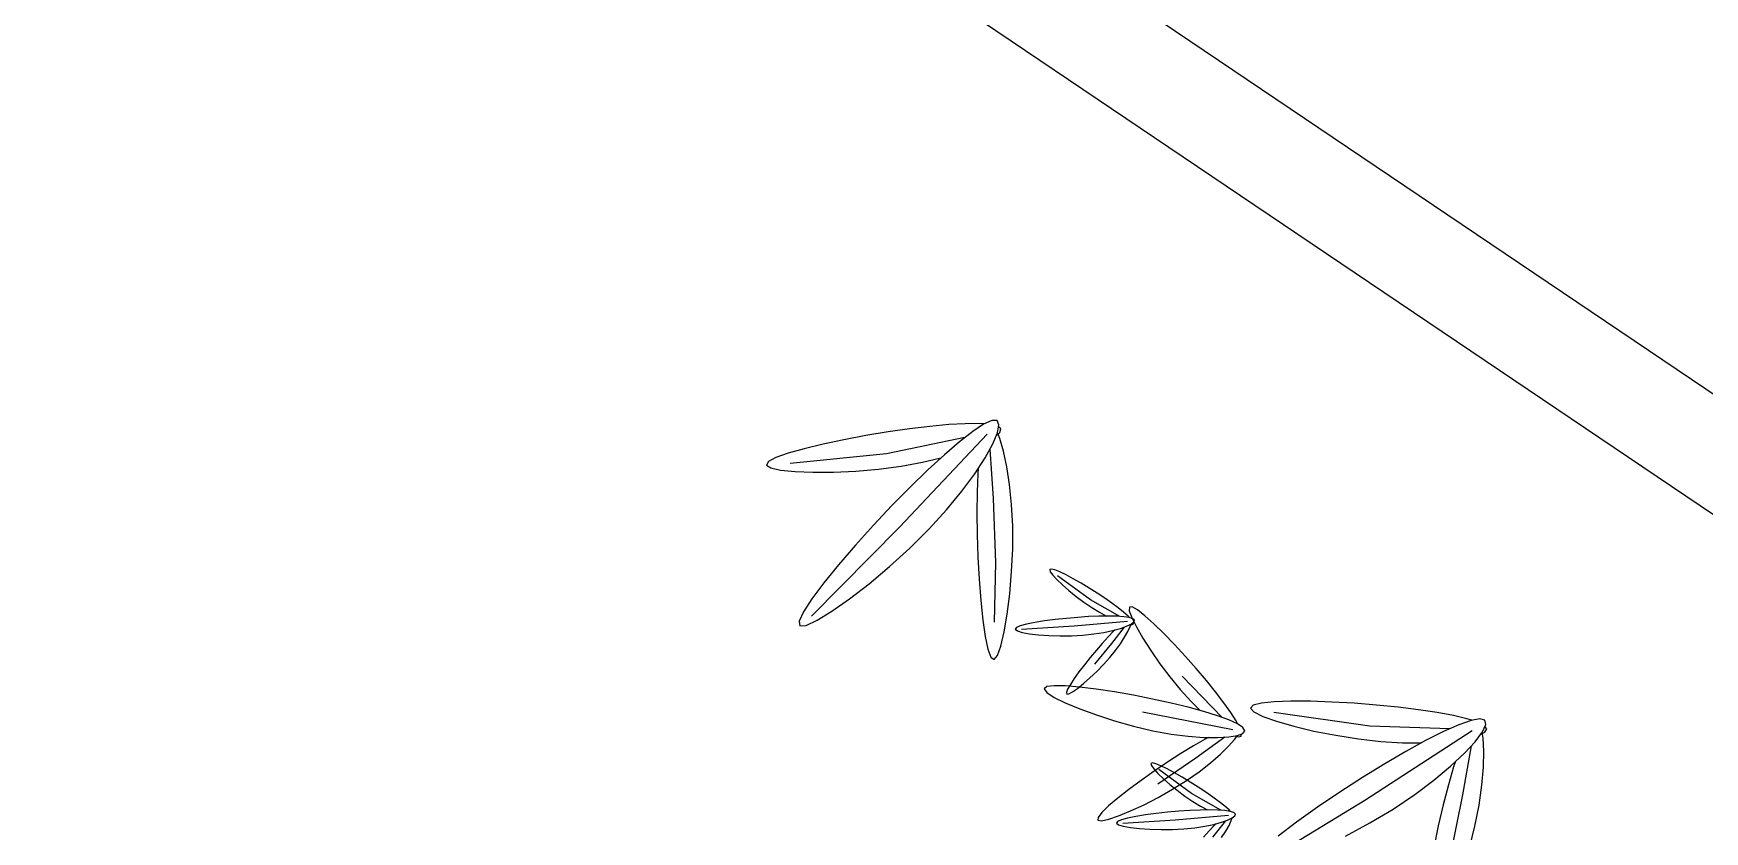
# Model space of a CAD drawing. Extents: x 302512 to 1034855, y -184136 to 410364.
# Drawn here: x 526132 to 532827, y -135521 to -132323 of the extents above; entities that cross this region are included whole.
import ezdxf

# ---------------------------------------------------------------- set-up
doc = ezdxf.new("R2010")
doc.units = 0
doc.header["$MEASUREMENT"] = 0
for name, color, linetype in [('WALL', 4, 'Continuous'), ('公建', 11, 'Continuous'), ('坐椅', 7, 'Continuous'), ('建筑', 2, 'Continuous'), ('树', 80, 'Continuous'), ('绿化', 97, 'Continuous'), ('绿地', 3, 'Continuous')]:
    doc.layers.add(name, color=color, linetype=linetype)
doc.styles.add('DIM_FONT', font='SIMPLEX.shx', dxfattribs={"width": 0.8})

# ---------------------------------------------------------------- blocks, each defined once
blk = doc.blocks.new('_F43BVI')
at = {"layer": '绿地'}
for p, q in [((-0.6254, 0.912), (-0.6301, 0.9103)), ((-0.6209, 0.9073), (-0.6254, 0.912)), ((-0.6121, 0.9016), (-0.6226, 0.9033)), ((-0.6194, 0.8989), (-0.6209, 0.9073)), ((-0.652, 0.8856), (-0.6643, 0.8655)), ((-0.6469, 0.8927), (-0.652, 0.8856)), ((-0.63, 0.8875), (-0.5744, 0.6792)), ((-0.5908, 0.8957), (-0.6121, 0.9016)), ((-0.606, 0.8783), (-0.5323, 0.839)), ((-0.5656, 0.8867), (-0.5908, 0.8957)), ((-0.5375, 0.8748), (-0.5656, 0.8867)), ((-0.5071, 0.8599), (-0.5375, 0.8748)), ((-0.6448, 0.8527), (-0.6909, 0.7259)), ((-0.6643, 0.8655), (-0.6776, 0.8409)), ((-0.4752, 0.8422), (-0.5071, 0.8599)), ((-0.6776, 0.8409), (-0.6918, 0.8126)), ((-0.5885, 0.8439), (-0.5817, 0.839)), ((-0.5817, 0.839), (-0.5555, 0.8212)), ((-0.5555, 0.8212), (-0.5264, 0.8026)), ((-0.5323, 0.839), (-0.4385, 0.7854)), ((-0.4428, 0.8219), (-0.4752, 0.8422)), ((-0.6918, 0.8126), (-0.7064, 0.7813)), ((-0.6471, 0.7696), (-0.6369, 0.7999)), ((-0.5264, 0.8026), (-0.495, 0.7836)), ((-0.7064, 0.7813), (-0.7212, 0.7477)), ((-0.6605, 0.7357), (-0.6471, 0.7696)), ((-0.495, 0.7836), (-0.4621, 0.7647)), ((-0.7212, 0.7477), (-0.7357, 0.7126)), ((-0.6764, 0.7009), (-0.6605, 0.7357)), ((-0.6909, 0.7259), (-0.7631, 0.5792)), ((-0.7357, 0.7126), (-0.7494, 0.6774)), ((-0.7494, 0.6774), (-0.7617, 0.6436)), ((-0.6939, 0.6665), (-0.6764, 0.7009)), ((-0.5744, 0.6792), (-0.5255, 0.4738)), ((-0.7122, 0.6338), (-0.6939, 0.6665)), ((-0.7617, 0.6436), (-0.7721, 0.6124)), ((-0.7304, 0.6042), (-0.7122, 0.6338)), ((-0.7721, 0.6124), (-0.7799, 0.5854)), ((-0.7473, 0.579), (-0.7304, 0.6042)), ((-0.7845, 0.564), (-0.7855, 0.5497)), ((-0.7799, 0.5854), (-0.7845, 0.564)), ((-0.7623, 0.5597), (-0.7473, 0.579)), ((-0.7855, 0.5497), (-0.7821, 0.5439)), ((-0.7821, 0.5439), (-0.7742, 0.5475)), ((-0.7742, 0.5475), (-0.7623, 0.5597)), ((-0.7855, 0.51), (-0.8048, 0.504)), ((-0.7691, 0.5143), (-0.7855, 0.51)), ((-0.7629, 0.5154), (-0.7691, 0.5143)), ((-0.7456, 0.5049), (-0.7422, 0.51)), ((-0.7421, 0.5146), (-0.7454, 0.5161)), ((-0.7405, 0.5026), (-0.745, 0.5088)), ((-0.7422, 0.51), (-0.7421, 0.5146)), ((-0.8495, 0.4876), (-0.874, 0.4776)), ((-0.7819, 0.4936), (-0.8692, 0.4511)), ((-0.8263, 0.4965), (-0.8495, 0.4876)), ((-0.7568, 0.5043), (-0.8323, 0.3687)), ((-0.8048, 0.504), (-0.8263, 0.4965)), ((-0.749, 0.4875), (-0.7305, 0.4302)), ((-0.7324, 0.4889), (-0.7405, 0.5026)), ((-0.7239, 0.4717), (-0.7324, 0.4889)), ((-0.9237, 0.4554), (-0.9471, 0.444)), ((-0.899, 0.4667), (-0.9237, 0.4554)), ((-0.874, 0.4776), (-0.899, 0.4667)), ((-0.8486, 0.441), (-0.8247, 0.4519)), ((-0.8247, 0.4519), (-0.8042, 0.4624)), ((-0.7571, 0.4609), (-0.7561, 0.455)), ((-0.7561, 0.455), (-0.7514, 0.4327)), ((-0.7153, 0.4514), (-0.7239, 0.4717)), ((-0.707, 0.4285), (-0.7153, 0.4514)), ((-0.6385, 0.4514), (-0.6483, 0.4449)), ((-0.6215, 0.4528), (-0.6418, 0.3646)), ((-0.63, 0.4564), (-0.6385, 0.4514)), ((-0.6267, 0.4581), (-0.63, 0.4564)), ((-0.6121, 0.4545), (-0.6156, 0.4572)), ((-0.6053, 0.4482), (-0.6121, 0.4545)), ((-0.9856, 0.423), (-0.9987, 0.4143)), ((-0.968, 0.433), (-0.9856, 0.423)), ((-0.9471, 0.444), (-0.968, 0.433)), ((-0.9005, 0.4219), (-0.8742, 0.431)), ((-0.8742, 0.431), (-0.8486, 0.441)), ((-0.7514, 0.4327), (-0.7457, 0.4085)), ((-0.7305, 0.4302), (-0.7088, 0.3556)), ((-0.6994, 0.4034), (-0.707, 0.4285)), ((-0.6707, 0.4284), (-0.6828, 0.4189)), ((-0.6338, 0.4428), (-0.6758, 0.4048)), ((-0.6592, 0.4372), (-0.6707, 0.4284)), ((-0.6483, 0.4449), (-0.6592, 0.4372)), ((-0.6147, 0.4285), (-0.6131, 0.4253)), ((-0.6144, 0.4447), (-0.5948, 0.4156)), ((-0.6131, 0.4253), (-0.6069, 0.4136)), ((-0.5977, 0.4399), (-0.6053, 0.4482)), ((-0.5896, 0.4299), (-0.5977, 0.4399)), ((-1.0063, 0.4073), (-1.0075, 0.4026)), ((-1.0075, 0.4026), (-1.0016, 0.4005)), ((-0.9987, 0.4143), (-1.0063, 0.4073)), ((-0.9938, 0.3957), (-1.0023, 0.3906)), ((-1.0016, 0.4005), (-0.9894, 0.4008)), ((-0.9905, 0.3973), (-0.9938, 0.3957)), ((-0.9894, 0.4008), (-0.9719, 0.4034)), ((-0.9787, 0.4003), (-0.9808, 0.4006)), ((-0.9758, 0.3938), (-0.9794, 0.3965)), ((-0.9791, 0.3942), (-0.978, 0.3977)), ((-0.978, 0.3977), (-0.9787, 0.4003)), ((-0.9719, 0.4034), (-0.9506, 0.4079)), ((-0.9506, 0.4079), (-0.9264, 0.4142)), ((-0.9264, 0.4142), (-0.9005, 0.4219)), ((-0.7457, 0.4085), (-0.7389, 0.3829)), ((-0.6758, 0.4048), (-0.7315, 0.3646)), ((-0.7071, 0.3983), (-0.7183, 0.3882)), ((-0.6951, 0.4087), (-0.7071, 0.3983)), ((-0.6927, 0.3766), (-0.6994, 0.4034)), ((-0.6828, 0.4189), (-0.6951, 0.4087)), ((-0.6754, 0.3927), (-0.6627, 0.4025)), ((-0.6627, 0.4025), (-0.651, 0.4124)), ((-0.651, 0.4124), (-0.6413, 0.4217)), ((-0.6069, 0.4136), (-0.5997, 0.4009)), ((-1.0345, 0.3677), (-1.0466, 0.3581)), ((-0.9976, 0.3821), (-1.0396, 0.3441)), ((-1.0229, 0.3764), (-1.0345, 0.3677)), ((-1.0121, 0.3842), (-1.0229, 0.3764)), ((-1.0023, 0.3906), (-1.0121, 0.3842)), ((-0.9853, 0.3921), (-1.0056, 0.3039)), ((-0.9784, 0.3677), (-0.9769, 0.3646)), ((-0.9782, 0.3839), (-0.9585, 0.3549)), ((-0.9691, 0.3874), (-0.9758, 0.3938)), ((-0.9615, 0.3791), (-0.9691, 0.3874)), ((-0.9534, 0.3692), (-0.9615, 0.3791)), ((-0.9451, 0.3577), (-0.9534, 0.3692)), ((-0.7365, 0.3702), (-0.7424, 0.3632)), ((-0.7389, 0.3829), (-0.7314, 0.3567)), ((-0.7283, 0.3787), (-0.7365, 0.3702)), ((-0.7183, 0.3882), (-0.7283, 0.3787)), ((-0.7257, 0.3614), (-0.7144, 0.3674)), ((-0.7144, 0.3674), (-0.7019, 0.3748)), ((-0.7019, 0.3748), (-0.6887, 0.3834)), ((-0.6872, 0.3494), (-0.6927, 0.3766)), ((-0.6887, 0.3834), (-0.6754, 0.3927)), ((-1.0396, 0.3441), (-1.0953, 0.3039)), ((-1.0589, 0.348), (-1.0709, 0.3376)), ((-1.0466, 0.3581), (-1.0589, 0.348)), ((-1.0392, 0.332), (-1.0264, 0.3418)), ((-1.0264, 0.3418), (-1.0148, 0.3517)), ((-1.0148, 0.3517), (-1.005, 0.361)), ((-0.9769, 0.3646), (-0.9707, 0.3528)), ((-0.9707, 0.3528), (-0.9635, 0.3402)), ((-0.9635, 0.3402), (-0.9556, 0.327)), ((-0.9585, 0.3549), (-0.9342, 0.3165)), ((-0.9367, 0.3448), (-0.9451, 0.3577)), ((-0.9287, 0.3309), (-0.9367, 0.3448)), ((-0.7424, 0.3632), (-0.7456, 0.358)), ((-0.7456, 0.358), (-0.7455, 0.3552)), ((-0.7455, 0.3552), (-0.7419, 0.355)), ((-0.7419, 0.355), (-0.735, 0.3572)), ((-0.735, 0.3572), (-0.7257, 0.3614)), ((-0.7314, 0.3567), (-0.7234, 0.3307)), ((-0.6829, 0.3227), (-0.6872, 0.3494)), ((-0.6418, 0.3646), (-0.664, 0.2787)), ((-1.0921, 0.3179), (-1.1003, 0.3094)), ((-1.0821, 0.3274), (-1.0921, 0.3179)), ((-1.0709, 0.3376), (-1.0821, 0.3274)), ((-1.0782, 0.3067), (-1.0657, 0.3141)), ((-1.0657, 0.3141), (-1.0524, 0.3226)), ((-1.0524, 0.3226), (-1.0392, 0.332)), ((-0.9556, 0.327), (-0.9471, 0.3135)), ((-0.9471, 0.3135), (-0.9384, 0.3002)), ((-0.9212, 0.3166), (-0.9287, 0.3309)), ((-0.9144, 0.3023), (-0.9212, 0.3166)), ((-0.7234, 0.3307), (-0.7152, 0.3061)), ((-0.6798, 0.2979), (-0.6829, 0.3227)), ((-1.3608, 0.2896), (-1.3651, 0.2869)), ((-1.3554, 0.2862), (-1.3608, 0.2896)), ((-1.3455, 0.2827), (-1.3561, 0.2819)), ((-1.352, 0.2784), (-1.3554, 0.2862)), ((-1.3234, 0.2821), (-1.3455, 0.2827)), ((-1.2968, 0.2794), (-1.3234, 0.2821)), ((-1.1062, 0.3024), (-1.1094, 0.2973)), ((-1.1094, 0.2973), (-1.1093, 0.2945)), ((-1.1093, 0.2945), (-1.1056, 0.2942)), ((-1.1003, 0.3094), (-1.1062, 0.3024)), ((-1.1056, 0.2942), (-1.0988, 0.2964)), ((-1.0988, 0.2964), (-1.0895, 0.3007)), ((-1.0895, 0.3007), (-1.0782, 0.3067)), ((-1.0056, 0.3039), (-1.0278, 0.218)), ((-0.9384, 0.3002), (-0.9298, 0.2878)), ((-0.9298, 0.2878), (-0.9217, 0.2766)), ((-0.9087, 0.2889), (-0.9144, 0.3023)), ((-0.9042, 0.277), (-0.9087, 0.2889)), ((-0.7152, 0.3061), (-0.707, 0.2839)), ((-0.707, 0.2839), (-0.6994, 0.2652)), ((-0.6782, 0.2761), (-0.6798, 0.2979)), ((-1.3804, 0.2576), (-1.3875, 0.2351)), ((-1.3771, 0.2657), (-1.3804, 0.2576)), ((-1.3595, 0.2647), (-1.2557, 0.0758)), ((-1.334, 0.2615), (-1.253, 0.241)), ((-1.2666, 0.2745), (-1.2968, 0.2794)), ((-1.2335, 0.2673), (-1.2666, 0.2745)), ((-1.1984, 0.2578), (-1.2335, 0.2673)), ((-1.1621, 0.2459), (-1.1984, 0.2578)), ((-0.9217, 0.2766), (-0.9143, 0.2674)), ((-0.9143, 0.2674), (-0.9081, 0.2606)), ((-0.9081, 0.2606), (-0.9035, 0.2568)), ((-0.9012, 0.2672), (-0.9042, 0.277)), ((-0.9035, 0.2568), (-0.9007, 0.2565)), ((-0.9, 0.2601), (-0.9012, 0.2672)), ((-0.9007, 0.2565), (-0.9, 0.2601)), ((-0.6994, 0.2652), (-0.6924, 0.251)), ((-0.6792, 0.2463), (-0.6779, 0.2585)), ((-0.6779, 0.2585), (-0.6782, 0.2761)), ((-1.3875, 0.2351), (-1.3946, 0.2081)), ((-1.3655, 0.2274), (-1.38, 0.0933)), ((-1.3088, 0.2323), (-1.301, 0.2291)), ((-1.301, 0.2291), (-1.2713, 0.2182)), ((-1.253, 0.241), (-1.1491, 0.2114)), ((-1.1259, 0.2322), (-1.1621, 0.2459)), ((-1.0914, 0.2176), (-1.1259, 0.2322)), ((-0.6924, 0.251), (-0.6866, 0.2425)), ((-0.6866, 0.2425), (-0.6821, 0.2407)), ((-0.6821, 0.2407), (-0.6792, 0.2463)), ((-1.3946, 0.2081), (-1.4016, 0.1772)), ((-1.2713, 0.2182), (-1.2386, 0.2071)), ((-1.2386, 0.2071), (-1.2036, 0.1962)), ((-1.1491, 0.2114), (-1.054, 0.1778)), ((-1.0599, 0.2029), (-1.0914, 0.2176)), ((-1.033, 0.1888), (-1.0599, 0.2029)), ((-1.4016, 0.1772), (-1.4083, 0.1433)), ((-1.348, 0.1462), (-1.3453, 0.1781)), ((-1.2036, 0.1962), (-1.1671, 0.1856)), ((-1.1671, 0.1856), (-1.1307, 0.1759)), ((-1.1307, 0.1759), (-1.0956, 0.1674)), ((-1.0122, 0.1761), (-1.033, 0.1888)), ((-0.9988, 0.1656), (-1.0122, 0.1761)), ((-1.4083, 0.1433), (-1.4146, 0.1072)), ((-1.3529, 0.1101), (-1.348, 0.1462)), ((-1.0956, 0.1674), (-1.0635, 0.1605)), ((-1.0635, 0.1605), (-1.0358, 0.1558)), ((-1.0358, 0.1558), (-1.0141, 0.1535)), ((-1.0141, 0.1535), (-0.9997, 0.1541)), ((-0.9997, 0.1541), (-0.9943, 0.1581)), ((-0.9943, 0.1581), (-0.9988, 0.1656)), ((-1.4146, 0.1072), (-1.4203, 0.0697)), ((-1.38, 0.0933), (-1.4151, -0.0664)), ((-1.3599, 0.0725), (-1.3529, 0.1101)), ((-1.4203, 0.0697), (-1.4252, 0.0322)), ((-1.3687, 0.0349), (-1.3599, 0.0725)), ((-1.2557, 0.0758), (-1.1591, -0.1119)), ((-1.4252, 0.0322), (-1.429, -0.0036)), ((-1.3787, -0.0013), (-1.3687, 0.0349)), ((-1.429, -0.0036), (-1.4317, -0.0364)), ((-1.3892, -0.0344), (-1.3787, -0.0013)), ((-1.4317, -0.0364), (-1.4328, -0.0644)), ((-1.3997, -0.0629), (-1.3892, -0.0344)), ((-1.4328, -0.0644), (-1.4322, -0.0863)), ((-1.4095, -0.0852), (-1.3997, -0.0629)), ((-1.4322, -0.0863), (-1.4297, -0.1004)), ((-1.4297, -0.1004), (-1.4251, -0.1053)), ((-1.4251, -0.1053), (-1.4182, -0.0999)), ((-1.4182, -0.0999), (-1.4095, -0.0852))]:
    blk.add_line(p, q, dxfattribs=at)
blk.add_lwpolyline([(-0.5272, 0.6297), (-0.5355, 0.6753), (-0.5456, 0.72), (-0.5575, 0.7621), (-0.5705, 0.8005), (-0.5841, 0.8346), (-0.5978, 0.8636), (-0.6108, 0.8868), (-0.6226, 0.9034), (-0.6326, 0.9126), (-0.6402, 0.9138), (-0.645, 0.9065), (-0.647, 0.8913), (-0.6465, 0.8692), (-0.6436, 0.8411), (-0.6385, 0.8079), (-0.6314, 0.7706), (-0.6226, 0.7301), (-0.6122, 0.6873), (-0.6006, 0.6433), (-0.588, 0.5998), (-0.5751, 0.5584), (-0.5624, 0.5212)], dxfattribs=at)
for points in [[(-0.8478, 0.3918), (-0.8638, 0.3632), (-0.8791, 0.3344), (-0.8931, 0.3065), (-0.9052, 0.2809), (-0.9146, 0.2585), (-0.9208, 0.2406), (-0.9231, 0.2285), (-0.9208, 0.2231), (-0.9136, 0.2254), (-0.9021, 0.2346), (-0.8873, 0.2497), (-0.8702, 0.2696), (-0.8517, 0.2932), (-0.8327, 0.3194), (-0.8141, 0.3471), (-0.797, 0.3754), (-0.782, 0.4031), (-0.7695, 0.4295), (-0.7595, 0.454), (-0.7521, 0.4758), (-0.7472, 0.4943), (-0.745, 0.5088), (-0.7456, 0.5186), (-0.7489, 0.523), (-0.755, 0.5216), (-0.7637, 0.5148), (-0.7745, 0.5031), (-0.787, 0.4871), (-0.801, 0.4673), (-0.816, 0.4445), (-0.8317, 0.4191)], [(-0.6543, 0.375), (-0.6586, 0.3564), (-0.6625, 0.3378), (-0.6658, 0.3199), (-0.6684, 0.3036), (-0.6701, 0.2895), (-0.6706, 0.2785), (-0.6699, 0.2713), (-0.6678, 0.2687), (-0.6641, 0.2711), (-0.6592, 0.2782), (-0.6534, 0.289), (-0.647, 0.3029), (-0.6404, 0.3191), (-0.634, 0.3369), (-0.6281, 0.3555), (-0.6231, 0.3741), (-0.6192, 0.392), (-0.6165, 0.4089), (-0.6149, 0.4242), (-0.6142, 0.4376), (-0.6145, 0.4488), (-0.6156, 0.4572), (-0.6175, 0.4627), (-0.6201, 0.4646), (-0.6233, 0.4628), (-0.6271, 0.4576), (-0.6312, 0.4493), (-0.6356, 0.4383), (-0.6403, 0.425), (-0.645, 0.4097), (-0.6497, 0.393)], [(-1.018, 0.3143), (-1.0223, 0.2957), (-1.0263, 0.277), (-1.0296, 0.2592), (-1.0322, 0.2428), (-1.0338, 0.2288), (-1.0344, 0.2178), (-1.0337, 0.2106), (-1.0316, 0.2079), (-1.0279, 0.2104), (-1.023, 0.2174), (-1.0171, 0.2283), (-1.0108, 0.2422), (-1.0042, 0.2584), (-0.9978, 0.2762), (-0.9919, 0.2947), (-0.9869, 0.3133), (-0.983, 0.3313), (-0.9803, 0.3481), (-0.9786, 0.3634), (-0.978, 0.3769), (-0.9783, 0.388), (-0.9794, 0.3965), (-0.9813, 0.4019), (-0.9839, 0.4039), (-0.9871, 0.4021), (-0.9908, 0.3969), (-0.995, 0.3885), (-0.9994, 0.3775), (-1.004, 0.3642), (-1.0088, 0.349), (-1.0135, 0.3322)], [(-1.2944, 0.0746), (-1.2725, 0.0347), (-1.2499, -0.0046), (-1.2275, -0.0416), (-1.2062, -0.0748), (-1.1869, -0.1024), (-1.1704, -0.1228), (-1.1578, -0.1345), (-1.1498, -0.1358), (-1.1472, -0.1256), (-1.1496, -0.1053), (-1.1564, -0.0768), (-1.1671, -0.042), (-1.1812, -0.0028), (-1.198, 0.039), (-1.217, 0.0813), (-1.2375, 0.1223), (-1.2591, 0.1603), (-1.281, 0.1945), (-1.3023, 0.2244), (-1.3225, 0.2493), (-1.3407, 0.2686), (-1.3561, 0.2819), (-1.368, 0.2885), (-1.3758, 0.2879), (-1.3787, 0.2796), (-1.377, 0.2644), (-1.3711, 0.2431), (-1.3616, 0.2165), (-1.3487, 0.1855), (-1.3329, 0.1509), (-1.3147, 0.1137)]]:
    blk.add_lwpolyline(points, close=True, dxfattribs=at)
at = {"style": 'DIM_FONT', "width": 0.7, "flags": 9}
for tag in ['YSIZE', 'XSIZE']:
    blk.add_attdef(tag, (0, 0), '', height=0.5, dxfattribs=at)
blk = doc.blocks.new('ZU')
at = {"layer": '绿地', "xscale": 1.5, "yscale": 1.5, "zscale": 0.001, "rotation": 260.5308552460376}
blk.add_blockref('_F43BVI', (-0.8522, 0.1655), dxfattribs=at)
blk = doc.blocks.new('A$C0B5A7686')
at = {"layer": '树', "linetype": 'ByBlock', "xscale": 640, "yscale": 640, "zscale": 640, "rotation": 151.15692544915}
blk.add_blockref('ZU', (642.8, 1492.6), dxfattribs=at)
blk = doc.blocks.new('A$C750B0621')
at = {"layer": '树'}
blk.add_blockref('A$C0B5A7686', (0, 0), dxfattribs=at)
blk = doc.blocks.new('A$C5AB93D8E')
at = {"layer": '绿化', "xscale": 0.8, "yscale": 0.8, "zscale": 0.8}
blk.add_blockref('A$C750B0621', (0, 0), dxfattribs=at)
blk = doc.blocks.new('A$C68DB62A4')
at = {"layer": '绿化', "rotation": 236.3690562220917}
blk.add_blockref('A$C5AB93D8E', (801.7, 2393.5), dxfattribs=at)
blk = doc.blocks.new('_F37GYG')
at = {"layer": '绿化', "linetype": 'ByBlock', "xscale": 0.2867748092958204, "yscale": 0.2867748092958204, "zscale": 0.2867748092958204}
blk.add_blockref('A$C68DB62A4', (-306.06, -300.5), dxfattribs=at)
at = {"style": 'DIM_FONT', "width": 0.8, "flags": 9}
for tag in ['YSIZE', 'XSIZE']:
    blk.add_attdef(tag, (0, 0), '', height=0.5, dxfattribs=at)
blk = doc.blocks.new('A$C610434B1')
at = {"layer": '建筑'}
for points in [[(9900, 8800), (9900, 6600), (7500, 6600), (7500, 400), (22500, 400), (22500, 7800), (21000, 7800), (21000, 11899.8), (18300, 11900)], [(10300, 8800), (10300, 6200), (7900, 6200), (7900, 800), (22100, 800), (22100, 7400), (20600, 7400), (20600, 11499.8), (18300, 11500)]]:
    blk.add_lwpolyline(points, dxfattribs=at)
blk = doc.blocks.new('A$C108407AC')
at = {"layer": '公建'}
blk.add_blockref('A$C610434B1', (0, 0), dxfattribs=at)

msp = doc.modelspace()

# ---------------------------------------------------------------- block references
at = {"layer": 'WALL', "rotation": 326.0000000000001}
msp.add_blockref('A$C108407AC', (519690.1, -125847.8), dxfattribs=at)
at = {"layer": '坐椅', "xscale": 10.78272, "yscale": 10.78272, "zscale": 10.78272}
msp.add_blockref('_F37GYG', (530300.1, -137593.7, -116953.2), dxfattribs=at)

doc.saveas('drawing.dxf')
